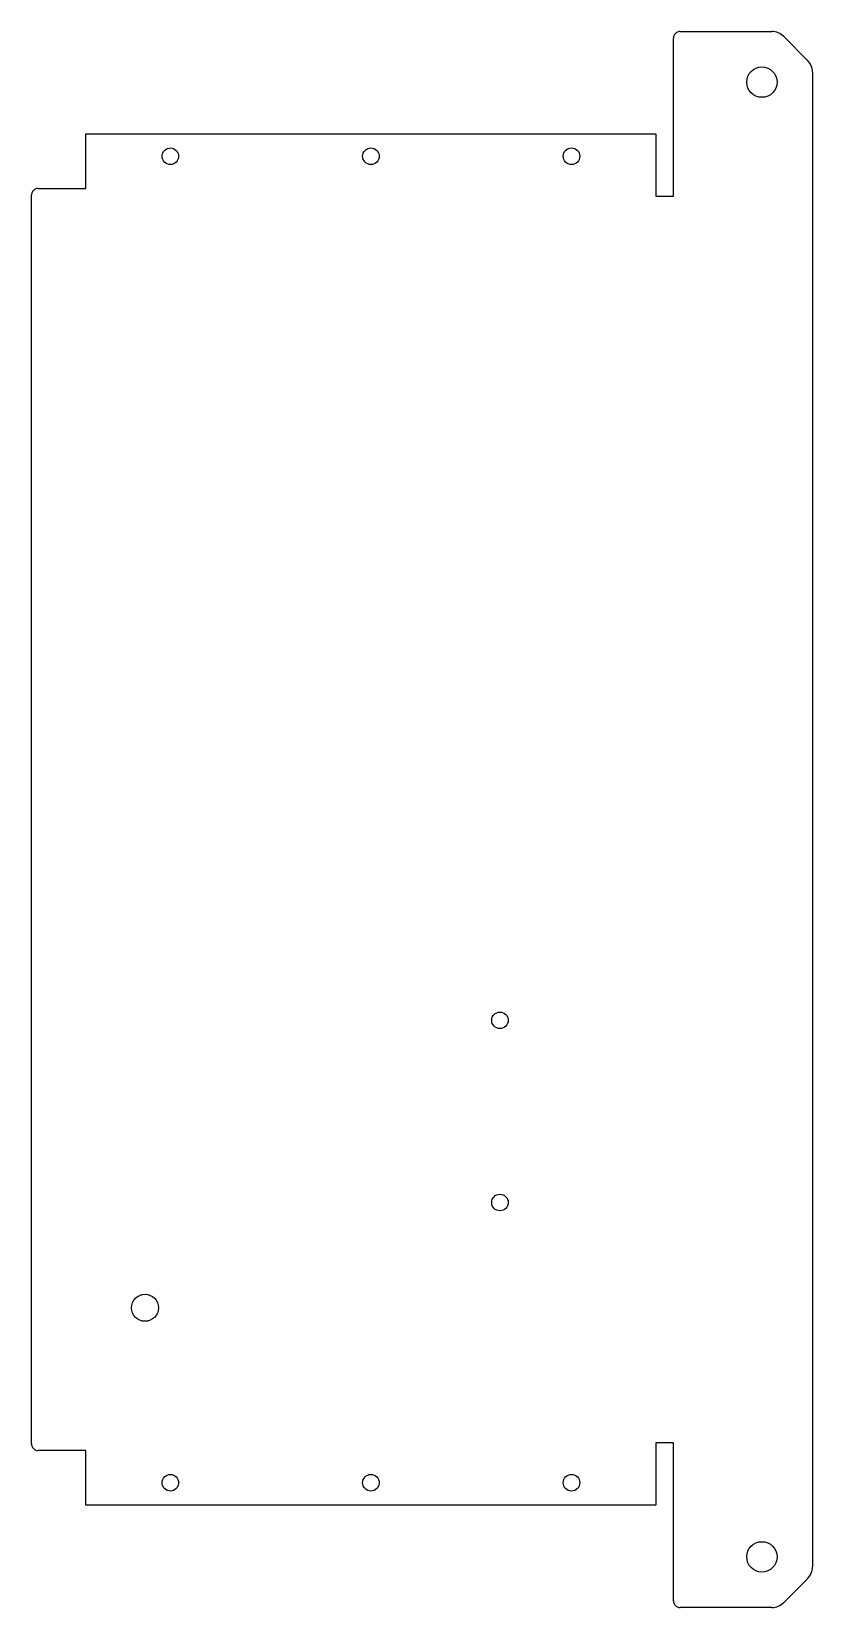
# Model space of a CAD drawing. Header units: metres. Extents: x -16 to 215, y -437 to 30.
import ezdxf

# ---------------------------------------------------------------- set-up
doc = ezdxf.new("R2010")
doc.units = ezdxf.units.M

msp = doc.modelspace()

# ---------------------------------------------------------------- linework, layer by layer
for p, q in [((174.13, -18.44), (174.13, 28.36)), ((176.13, 30.36), (203.26, 30.36)), ((206.8, 28.9), (213.87, 21.82)), ((215.33, 18.29), (215.33, -424.57)), ((0, 0), (168.89, 0)), ((0, -16.15), (0, 0)), ((168.89, 0), (168.89, -18.44)), ((-16.15, -388.13), (-16.15, -18.15)), ((-14.15, -16.15), (0, -16.15)), ((168.89, -18.44), (174.13, -18.44)), ((0, -390.13), (-14.15, -390.13)), ((0, -406.28), (0, -390.13)), ((174.13, -387.84), (168.89, -387.84)), ((168.89, -387.84), (168.89, -406.28)), ((174.13, -434.64), (174.13, -387.84)), ((168.89, -406.28), (0, -406.28)), ((213.87, -428.11), (206.8, -435.18)), ((203.26, -436.64), (176.13, -436.64))]:
    msp.add_line(p, q)
for centre, radius in [((200.33, 15.36), 4.5), ((25, -6.6), 2.45), ((84.45, -6.6), 2.45), ((143.9, -6.6), 2.45), ((122.69, -262.64), 2.45), ((122.69, -316.64), 2.45), ((17.49, -347.84), 4), ((25, -399.68), 2.45), ((84.45, -399.68), 2.45), ((143.9, -399.68), 2.45), ((200.33, -421.64), 4.5)]:
    msp.add_circle(centre, radius)
for centre, radius, start, end in [((176.13, 28.36), 2, 135, 180), ((176.13, 28.36), 2, 90, 135), ((203.26, 25.36), 5, 405, 450), ((210.33, 18.29), 5, 360, 405), ((-14.15, -18.15), 2, 135, 180), ((-14.15, -18.15), 2, 90, 135), ((-14.15, -388.13), 2, 180, 225), ((-14.15, -388.13), 2, 225, 270), ((210.33, -424.57), 5, 315, 360), ((176.13, -434.64), 2, 180, 225), ((176.13, -434.64), 2, 225, 270), ((203.26, -431.64), 5, 270, 315)]:
    msp.add_arc(centre, radius, start, end)

doc.saveas('drawing.dxf')
